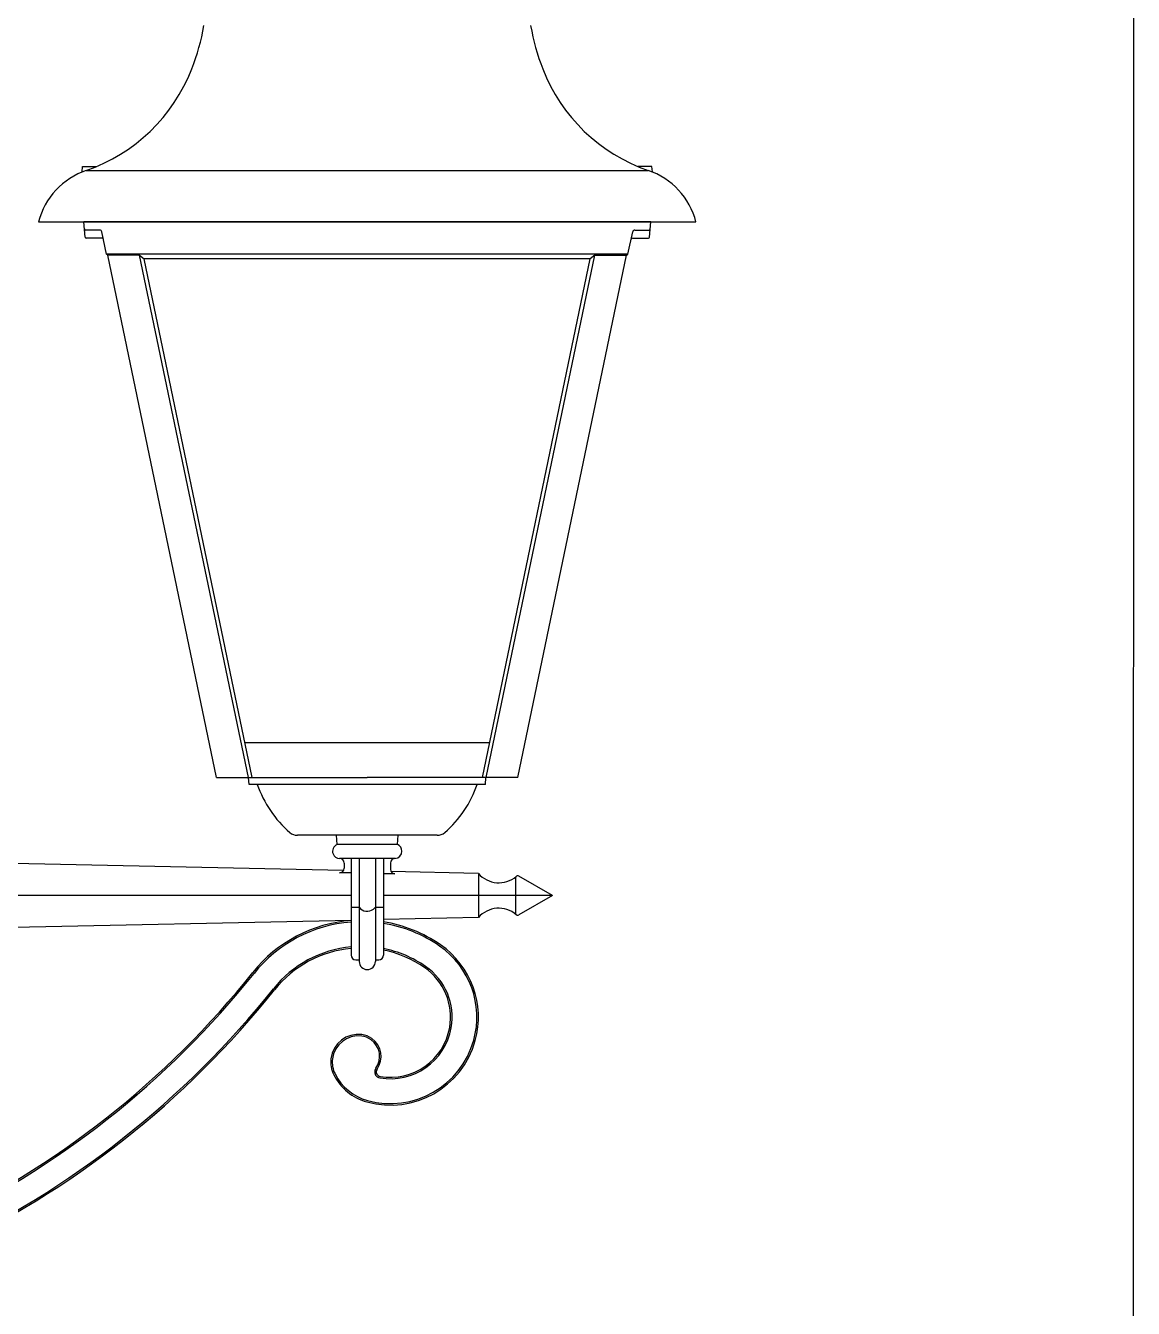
# Model space of a CAD drawing. Extents: x 0 to 131, y 0 to 347.
# Drawn here: x 72.1 to 122, y 251.3 to 309.1 of the extents above; entities that cross this region are included whole.
import ezdxf

# ---------------------------------------------------------------- set-up
doc = ezdxf.new("R2010")
doc.units = 0
doc.layers.add('LIVELLO_1', color=160, linetype='Continuous')

# ---------------------------------------------------------------- blocks, each defined once
blk = doc.blocks.new('AI9-BLK1')
at = {"layer": 'LIVELLO_1', "color": 7}
for p, q in [((56.665, 151.399), (56.661, 18.723)), ((9.286, 128.396), (9.309, 128.644)), ((9.309, 128.644), (9.949, 128.644)), ((9.476, 128.466), (34.803, 128.466)), ((34.971, 128.644), (34.329, 128.644)), ((34.993, 128.396), (34.971, 128.644)), ((7.324, 126.14), (36.954, 126.14)), ((34.92, 126.14), (9.359, 126.14)), ((9.419, 125.459), (9.359, 126.14)), ((34.859, 125.459), (34.92, 126.14)), ((10.073, 125.776), (9.44, 125.776)), ((10.391, 124.682), (10.176, 125.695)), ((33.887, 124.682), (34.102, 125.695)), ((34.205, 125.776), (34.839, 125.776)), ((10.193, 125.415), (9.47, 125.415)), ((34.086, 125.415), (34.809, 125.415)), ((10.452, 124.647), (10.391, 124.682)), ((33.887, 124.682), (10.391, 124.682)), ((15.351, 101.105), (10.452, 124.647)), ((11.879, 124.647), (10.452, 124.647)), ((16.779, 101.105), (11.879, 124.647)), ((11.879, 124.647), (12.088, 124.473)), ((16.948, 101.105), (12.088, 124.473)), ((32.19, 124.473), (12.088, 124.473)), ((27.33, 101.105), (32.19, 124.473)), ((27.5, 101.105), (32.398, 124.647)), ((28.927, 101.105), (33.827, 124.647)), ((32.398, 124.647), (32.19, 124.473)), ((32.398, 124.647), (33.827, 124.647)), ((33.827, 124.647), (33.887, 124.682)), ((27.656, 102.669), (16.624, 102.669)), ((15.351, 101.105), (22.139, 101.105)), ((16.818, 100.792), (16.791, 101.105)), ((27.461, 100.792), (16.818, 100.792)), ((28.927, 101.105), (22.139, 101.105)), ((27.461, 100.792), (27.488, 101.105)), ((25.291, 98.498), (18.988, 98.498)), ((23.496, 98.079), (23.532, 98.498)), ((23.496, 98.079), (20.783, 98.079)), ((21.066, 96.909), (-1.125, 97.373)), ((23.406, 97.451), (20.899, 97.451)), ((21.094, 97.244), (21.094, 97.016)), ((21.41, 97.451), (21.41, 93.095)), ((21.774, 97.451), (21.774, 92.811)), ((22.504, 97.451), (22.504, 92.811)), ((22.869, 97.451), (22.869, 93.095)), ((23.181, 97.244), (23.181, 96.964)), ((21.41, 96.8), (20.882, 96.809)), ((23.387, 96.755), (22.869, 96.764)), ((27.147, 96.782), (23.208, 96.865)), ((27.147, 96.782), (27.147, 94.786)), ((28.816, 96.567), (28.816, 95.001)), ((30.486, 95.783), (28.973, 96.658)), ((21.41, 95.783), (-1.125, 95.783)), ((30.486, 95.783), (22.869, 95.783)), ((30.486, 95.783), (28.973, 94.91)), ((21.41, 95.257), (21.774, 95.257)), ((22.504, 95.257), (22.869, 95.257)), ((21.41, 94.663), (-1.125, 94.196)), ((27.147, 94.786), (22.869, 94.698)), ((21.617, 92.886), (21.774, 92.886)), ((22.504, 92.886), (22.662, 92.886))]:
    blk.add_line(p, q, dxfattribs=at)
blk.add_lwpolyline([(23.496, 98.079), (20.783, 98.079), (20.747, 98.498)], dxfattribs=at)
for points in [[(14.23, 133.039), (14.477, 133.669), (14.66, 134.321), (14.777, 134.989)], [(9.476, 128.466), (11.656, 129.213), (13.397, 130.886), (14.23, 133.039)], [(9.476, 128.466), (8.414, 128.103), (7.605, 127.228), (7.324, 126.14)], [(36.954, 126.14), (36.674, 127.228), (35.864, 128.103), (34.803, 128.466)], [(9.387, 125.824), (9.39, 125.799), (9.413, 125.776), (9.44, 125.776)], [(9.419, 125.459), (9.423, 125.434), (9.446, 125.415), (9.47, 125.415)], [(10.176, 125.695), (10.168, 125.745), (10.122, 125.776), (10.073, 125.776)], [(34.205, 125.776), (34.155, 125.776), (34.11, 125.745), (34.102, 125.695)], [(34.809, 125.415), (34.833, 125.415), (34.856, 125.434), (34.859, 125.459)], [(34.839, 125.776), (34.866, 125.776), (34.889, 125.799), (34.892, 125.824)], [(10.246, 125.37), (10.241, 125.396), (10.218, 125.415), (10.193, 125.415)], [(34.086, 125.415), (34.06, 125.415), (34.037, 125.396), (34.032, 125.37)], [(21.094, 97.244), (21.094, 97.359), (21.005, 97.45), (20.892, 97.451)], [(23.387, 97.451), (23.274, 97.45), (23.181, 97.359), (23.181, 97.244)], [(23.181, 96.964), (23.181, 96.852), (23.274, 96.758), (23.387, 96.755)], [(27.147, 96.782), (27.581, 96.274), (28.345, 96.213), (28.853, 96.647)], [(28.853, 94.919), (28.345, 95.354), (27.581, 95.294), (27.147, 94.786)], [(21.41, 94.656), (19.673, 94.524), (18.068, 93.678), (16.983, 92.319)], [(21.41, 94.585), (19.693, 94.459), (18.11, 93.619), (17.037, 92.276)], [(21.41, 93.468), (20.032, 93.34), (18.769, 92.66), (17.91, 91.582)], [(21.41, 93.399), (20.055, 93.272), (18.812, 92.601), (17.962, 91.535)], [(21.41, 93.095), (21.41, 92.982), (21.504, 92.886), (21.617, 92.886)], [(22.662, 92.886), (22.775, 92.886), (22.869, 92.982), (22.869, 93.095)], [(24.765, 92.588), (24.194, 92.984), (23.548, 93.258), (22.869, 93.395)], [(2.481, 80.817), (8.151, 83.461), (13.134, 87.383), (17.037, 92.276)], [(20.626, 87.707), (20.931, 87.106), (21.474, 86.663), (22.126, 86.481)]]:
    blk.add_open_spline(points, degree=3, dxfattribs=at)
for points, knots in [([(29.502, 134.989), (29.619, 134.321), (29.801, 133.669), (30.045, 133.039), (30.881, 130.886), (32.622, 129.213), (34.803, 128.466)], [0, 0, 0, 0, 1, 1, 1, 2, 2, 2, 2]), ([(17.183, 100.792), (17.471, 99.951), (17.977, 99.204), (18.648, 98.624), (18.743, 98.543), (18.864, 98.498), (18.988, 98.498)], [0, 0, 0, 0, 1, 1, 1, 2, 2, 2, 2]), ([(25.291, 98.498), (25.414, 98.498), (25.535, 98.543), (25.63, 98.624), (26.302, 99.204), (26.807, 99.951), (27.095, 100.792)], [0, 0, 0, 0, 1, 1, 1, 2, 2, 2, 2]), ([(20.783, 98.079), (20.616, 98.015), (20.533, 97.827), (20.595, 97.66), (20.644, 97.539), (20.759, 97.454), (20.892, 97.451)], [0, 0, 0, 0, 1, 1, 1, 2, 2, 2, 2]), ([(23.387, 97.451), (23.564, 97.454), (23.708, 97.606), (23.703, 97.784), (23.701, 97.916), (23.619, 98.033), (23.496, 98.079)], [0, 0, 0, 0, 1, 1, 1, 2, 2, 2, 2]), ([(20.882, 96.809), (20.998, 96.806), (21.094, 96.897), (21.094, 97.015), (21.094, 97.015), (21.094, 97.016), (21.094, 97.016)], [0, 0, 0, 0, 1, 1, 1, 2, 2, 2, 2]), ([(28.973, 96.658), (28.923, 96.685), (28.859, 96.669), (28.829, 96.618), (28.821, 96.603), (28.816, 96.586), (28.816, 96.567)], [0, 0, 0, 0, 1, 1, 1, 2, 2, 2, 2]), ([(21.774, 95.257), (21.926, 95.055), (22.213, 95.015), (22.416, 95.166), (22.448, 95.192), (22.479, 95.222), (22.504, 95.257)], [0, 0, 0, 0, 1, 1, 1, 2, 2, 2, 2]), ([(28.816, 95.001), (28.816, 94.942), (28.864, 94.896), (28.919, 94.896), (28.939, 94.896), (28.955, 94.9), (28.973, 94.91)], [0, 0, 0, 0, 1, 1, 1, 2, 2, 2, 2]), ([(22.525, 87.997), (22.82, 88.411), (22.724, 88.986), (22.31, 89.282), (22.184, 89.375), (22.041, 89.429), (21.888, 89.448), (21.24, 89.529), (20.649, 89.067), (20.568, 88.422), (20.54, 88.185), (20.58, 87.95), (20.686, 87.74), (20.983, 87.154), (21.512, 86.724), (22.145, 86.548), (24.217, 85.976), (26.362, 87.19), (26.938, 89.263), (27.379, 90.858), (26.762, 92.561), (25.4, 93.505), (24.642, 94.03), (23.778, 94.378), (22.869, 94.524)], [0, 0, 0, 0, 1, 1, 1, 2, 2, 2, 3, 3, 3, 4, 4, 4, 5, 5, 5, 6, 6, 6, 7, 7, 7, 8, 8, 8, 8]), ([(22.126, 86.481), (24.235, 85.895), (26.421, 87.135), (27.004, 89.246), (27.454, 90.871), (26.826, 92.603), (25.437, 93.562), (24.669, 94.094), (23.791, 94.446), (22.869, 94.596)], [0, 0, 0, 0, 1, 1, 1, 2, 2, 2, 3, 3, 3, 3]), ([(22.714, 87.63), (24.189, 87.372), (25.597, 88.358), (25.853, 89.832), (26.036, 90.877), (25.597, 91.932), (24.724, 92.533), (24.167, 92.922), (23.537, 93.189), (22.869, 93.325)], [0, 0, 0, 0, 1, 1, 1, 2, 2, 2, 3, 3, 3, 3]), ([(21.774, 92.811), (21.774, 92.608), (21.938, 92.445), (22.139, 92.445), (22.341, 92.445), (22.504, 92.608), (22.504, 92.811)], [0, 0, 0, 0, 1, 1, 1, 2, 2, 2, 2]), ([(22.702, 87.565), (24.215, 87.299), (25.658, 88.309), (25.922, 89.823), (26.108, 90.893), (25.658, 91.973), (24.765, 92.588)], [0, 0, 0, 0, 1, 1, 1, 2, 2, 2, 2]), ([(-7.646, 85.827), (-7.485, 84.429), (-6.854, 83.126), (-5.857, 82.13), (-4.566, 80.84), (-2.814, 80.115), (-0.988, 80.115), (0.2, 80.115), (1.374, 80.376), (2.451, 80.878), (8.114, 83.518), (13.087, 87.434), (16.983, 92.319)], [0, 0, 0, 0, 1, 1, 1, 2, 2, 2, 3, 3, 3, 4, 4, 4, 4]), ([(-8.906, 85.827), (-8.736, 84.096), (-7.973, 82.478), (-6.743, 81.247), (-5.216, 79.72), (-3.148, 78.862), (-0.988, 78.862), (0.382, 78.862), (1.737, 79.164), (2.979, 79.745), (8.817, 82.466), (13.945, 86.502), (17.962, 91.535)], [0, 0, 0, 0, 1, 1, 1, 2, 2, 2, 3, 3, 3, 4, 4, 4, 4]), ([(-8.837, 85.827), (-8.669, 84.114), (-7.911, 82.513), (-6.695, 81.297), (-5.181, 79.783), (-3.128, 78.931), (-0.988, 78.931), (0.373, 78.931), (1.717, 79.229), (2.952, 79.806), (8.778, 82.524), (13.9, 86.555), (17.91, 91.582)], [0, 0, 0, 0, 1, 1, 1, 2, 2, 2, 3, 3, 3, 4, 4, 4, 4]), ([(21.895, 89.517), (21.209, 89.603), (20.583, 89.117), (20.499, 88.43), (20.47, 88.18), (20.512, 87.928), (20.626, 87.707)], [0, 0, 0, 0, 1, 1, 1, 2, 2, 2, 2]), ([(22.581, 87.958), (22.899, 88.4), (22.794, 89.021), (22.349, 89.338), (22.215, 89.434), (22.06, 89.496), (21.895, 89.517)], [0, 0, 0, 0, 1, 1, 1, 2, 2, 2, 2]), ([(22.525, 87.997), (22.436, 87.871), (22.465, 87.699), (22.59, 87.611), (22.623, 87.584), (22.662, 87.57), (22.702, 87.565)], [0, 0, 0, 0, 1, 1, 1, 2, 2, 2, 2]), ([(22.581, 87.958), (22.514, 87.863), (22.535, 87.734), (22.629, 87.665), (22.655, 87.648), (22.683, 87.635), (22.714, 87.63)], [0, 0, 0, 0, 1, 1, 1, 2, 2, 2, 2])]:
    blk.add_open_spline(points, degree=3, knots=knots, dxfattribs=at)

msp = doc.modelspace()

# ---------------------------------------------------------------- block references
at = {"layer": 'LIVELLO_1', "color": 7}
msp.add_blockref('AI9-BLK1', (65.317288, 174.114006), dxfattribs=at)

doc.saveas('drawing.dxf')
